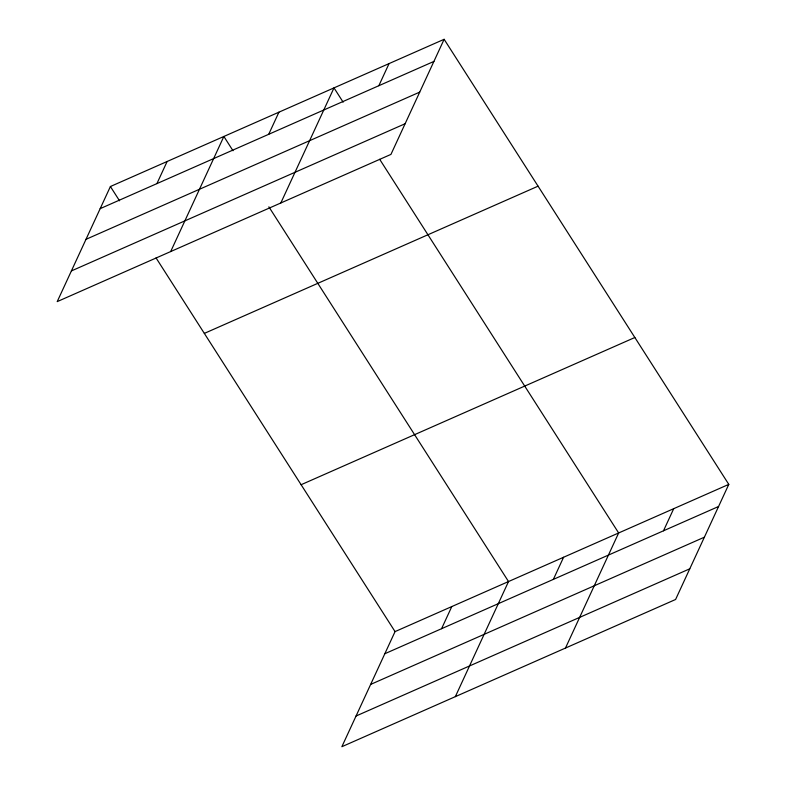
<?xml version="1.0" encoding="UTF-8"?>
<svg xmlns="http://www.w3.org/2000/svg" width="786" height="786" viewBox="0 0 786 786"><rect width="100%" height="100%" fill="white"/><g stroke="black" fill="none" stroke-linecap="round" stroke-linejoin="round"><path stroke-width="1.18" d="M444.129 39.3L110.404 186.518L57.211 301.618L390.947 154.4L444.129 39.3L728.789 484.382L675.596 599.482L341.871 746.7L395.053 631.6L728.789 484.382M156.905 183.619L167.133 161.484M170.68 251.569L223.872 136.459L233 150.745M268.714 134.298L278.932 112.172M280.818 202.984L334.001 87.885L343.128 102.16M378.842 85.713L389.06 63.587M441.565 628.702L451.793 606.566M455.34 696.651L508.522 581.542L268.881 206.836M553.364 579.38L563.591 557.254M565.468 648.067L618.651 532.967L379.667 159.283M663.492 530.796L673.72 508.67M100.176 208.644L433.901 61.426M85.998 239.327L419.724 92.109M71.388 270.934L405.124 123.726M204.34 333.392L538.066 186.174M301.117 484.716L634.852 337.508M384.835 653.726L718.561 506.508M370.658 684.41L704.384 537.192M356.048 716.017L689.774 568.809M110.404 186.518L119.531 200.794M156.06 257.916L395.053 631.6"/></g></svg>
